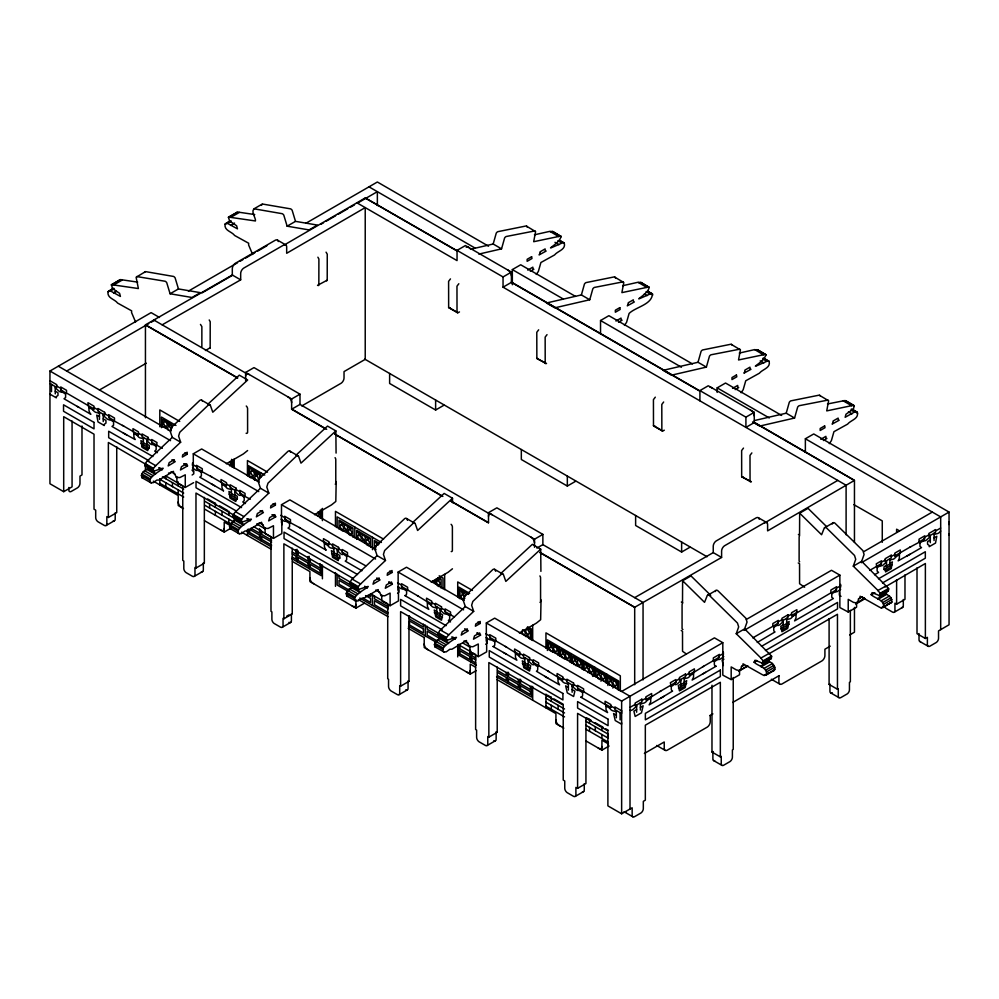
<?xml version="1.0" encoding="UTF-8"?>
<svg xmlns="http://www.w3.org/2000/svg" width="999" height="999" viewBox="0 0 999 999"><rect width="100%" height="100%" fill="white"/><g stroke="black" fill="none" stroke-linecap="round" stroke-linejoin="round"><path stroke-width="1.5" d="M295.991 455.182L327.51 426.086L335.864 430.919L336.076 453.096M452.51 502.722L452.51 498.251L444.143 493.431L412.637 522.527M500.824 573.451L532.342 544.343L540.709 549.175L540.909 571.366M209.465 348.351L209.915 348.151A3.534 2.035 60 0 0 210.165 347.852L210.215 321.765L209.216 319.955M326.511 280.781L326.96 280.582A3.534 2.035 60 0 0 327.21 280.269L327.26 254.196L326.061 252.173M710.726 595.342L690.983 575.911L682.617 580.744L682.504 602.709L681.355 602.047M826.673 526.685L808.029 508.341L799.662 513.161L799.55 535.139L798.401 534.465M137.687 282.13L120.504 279.595L111.501 284.653L112.437 288.461L119.593 293.344L120.417 296.416L110.489 290.959L108.042 291.658C106.893 298.289 114.585 298.963 117.632 303.084L131.618 310.826L131.581 312.575L135.577 322.015M254.733 214.548L237.55 212.025L228.546 217.07L229.483 220.891L236.638 225.774L237.45 228.846L227.535 223.389L225.087 224.076C223.938 230.719 231.631 231.393 234.665 235.502L248.664 243.244L248.626 245.005L252.622 254.445M236.701 213.237L236.913 212.238M207.792 404.27L239.31 375.162L247.677 379.995L212.787 412.212L210.339 405.244L201.336 400A3.122 1.798 -60 0 0 199.8 400.387L171.428 427.422L170.23 431.281L172.278 437.362L147.402 460.876A3.559 2.06 -60 0 1 146.753 461.401L144.718 464.71L145.617 466.333L146.641 465.971M210.052 404.995L209.703 404.832A3.122 1.798 -60 0 0 208.167 405.219L179.795 432.255L178.596 436.113L180.644 442.195L155.807 465.596A3.559 2.06 -60 0 1 155.12 466.233L153.109 469.018L153.971 471.166C178.634 462.312 145.355 475.711 150.262 482.48L153.134 482.729L156.818 480.094L158.953 480.019L173.426 471.328C172.964 473.938 176.011 474.413 175.974 477.322L179.87 477.559L185.265 474.812L185.265 487.45L193.631 482.654M335.864 430.919L300.986 463.136L298.526 456.156L289.535 450.924A3.122 1.798 -60 0 0 287.999 451.311L259.628 478.346L258.429 482.205L260.464 488.286L235.602 511.788A3.559 2.06 -60 0 1 234.952 512.325L232.917 515.634L233.803 517.257L234.827 516.883M298.251 455.919L297.902 455.756A3.122 1.798 -60 0 0 296.366 456.131L267.994 483.166L266.795 487.037L268.831 493.119L243.968 516.62A3.559 2.06 -60 0 1 243.319 517.157L241.296 519.942L242.17 522.09C266.833 513.224 233.554 526.635 238.449 533.404L241.333 533.653L245.005 531.006L247.153 530.931L261.613 522.252C261.164 524.862 264.211 525.324 264.161 528.234L268.057 528.471L273.464 525.736L273.464 538.374L281.83 533.578L281.83 519.38M452.51 498.251L417.619 530.481L415.172 523.501L406.181 518.269A3.122 1.798 -60 0 0 404.645 518.656L376.273 545.679L375.075 549.55L377.11 555.631L352.272 579.033A3.559 2.06 -60 0 1 351.598 579.67L349.563 582.966L350.449 584.602L351.473 584.228M414.897 523.264L414.535 523.101A3.122 1.798 -60 0 0 412.999 523.476L384.64 550.511L383.429 554.383L385.477 560.464L360.602 583.965A3.559 2.06 -60 0 1 359.952 584.502L357.942 587.287L358.816 589.435C384.178 580.519 349.937 593.993 355.095 600.749L357.967 600.998L361.65 598.351L363.798 598.276L378.259 589.597C377.809 592.207 380.856 592.669 380.806 595.579L384.702 595.816L390.097 593.081L390.097 605.719L398.464 600.923L398.464 586.713M540.709 549.175L505.819 581.393L503.371 574.425L494.368 569.18A3.122 1.798 -60 0 0 492.832 569.567L464.46 596.603L463.261 600.461L465.309 606.543L440.472 629.957A3.559 2.06 -60 0 1 439.785 630.581L437.762 633.89L438.648 635.514L439.672 635.152M503.084 574.175L502.734 574.013A3.122 1.798 -60 0 0 501.198 574.4L472.827 601.435L471.628 605.294L473.676 611.376L448.838 634.777A3.559 2.06 -60 0 1 448.151 635.414L446.141 638.199L447.015 640.347C472.365 631.43 438.136 644.917 443.294 651.66L446.166 651.91L449.85 649.275L451.985 649.2L466.458 640.509C465.996 643.119 469.043 643.593 469.006 646.503L472.902 646.74L478.296 643.993L478.296 656.63L486.663 651.835L486.663 637.637M647.664 291.171L652.447 293.931C651.972 304.707 635.651 306.993 629.108 313.436L626.56 322.352L624.45 325.399M852.509 409.44L857.292 412.2C859.14 418.943 850.786 420.055 847.577 424.15L833.94 431.693L831.393 440.621L829.295 443.656M162.2 469.88L158.616 467.807M250.399 520.791L246.815 518.731M743.893 665.059L741.508 666.445L740.858 669.105L739.06 670.429L736.4 669.942L731.181 666.92L731.181 679.595L722.814 675.137L722.814 642.694L714.447 637.861L621.64 691.445M845.828 402.197L845.654 400.649L843.88 400.636A3.559 2.06 -60 0 1 843.231 400.849L827.472 403.983M862.499 596.665L858.553 598.863L857.904 601.535L856.106 602.859L853.446 602.372L848.226 599.35L848.226 612.025L839.859 607.554L839.859 575.112L831.493 570.292L746.403 619.405M741.508 666.445L743.056 665.609L743.019 663.811L762.324 674.675L764.173 675.486L766.508 674.437C767.469 667.357 758.066 666.096 754.233 662.349L755.044 660.214L762.961 663.373L771.328 658.541L771.503 656.031L744.617 628.883L747.04 622.065L745.841 618.206L717.806 590.659A3.122 1.798 60 0 0 716.271 590.272L707.267 595.504L704.545 602.335L682.617 580.744M765.734 675.299L774.1 670.466L775.087 668.381L772.514 663.523L766.757 659.877M858.553 598.863L860.102 598.039L860.064 596.241L879.37 607.105L881.218 607.916L883.553 606.868C884.515 599.787 875.112 598.526 871.278 594.78L872.09 592.644L880.007 595.791L888.373 590.971L888.548 588.461L861.662 561.313L864.085 554.495L862.886 550.624L834.852 523.076A3.122 1.798 60 0 0 833.316 522.702L824.312 527.934L821.59 534.752L799.662 513.161M882.779 607.729L891.92 602.035L891.096 597.714L885.876 593.493M470.429 249.275L493.181 244.018L496.266 233.079A3.122 1.798 -60 0 1 497.802 231.681L526.173 225.961L535.589 231.593L533.691 241.708L558.566 236.501A3.559 2.06 -60 0 0 559.215 236.276L560.976 236.301C560.227 244.355 536.575 254.258 563.111 242.57L564.26 243.019C566.108 249.762 557.754 250.874 554.545 254.97L540.909 262.512L538.361 271.441L536.263 274.475M478.796 254.108L501.548 248.851L504.632 237.899A3.122 1.798 -60 0 1 506.168 236.513L535.014 230.894M623.214 281.818L594.355 287.437A3.122 1.798 -60 0 0 592.819 288.823L589.747 299.762L554.857 307.829L546.49 302.997L581.381 294.942L584.465 283.991A3.122 1.798 -60 0 1 586.001 282.605L614.36 276.885L623.788 282.517L621.89 292.62L646.753 287.412A3.559 2.06 -60 0 0 647.402 287.2L649.175 287.225C648.426 295.279 624.775 305.182 651.311 293.481L652.447 293.931M739.847 349.163L711.001 354.782A3.122 1.798 -60 0 0 709.465 356.168L706.38 367.108L671.49 375.174L663.136 370.342L698.014 362.275L701.098 351.336A3.122 1.798 -60 0 1 702.634 349.95L731.006 344.218L740.421 349.862L738.536 359.965L763.398 354.757A3.559 2.06 -60 0 0 764.048 354.545L765.821 354.558C765.059 362.625 741.42 372.515 767.956 360.826L769.093 361.276C770.941 368.032 762.599 369.143 759.377 373.226L745.741 380.781L743.194 389.697L741.096 392.744M754.357 420.567L786.213 413.199L789.297 402.26A3.122 1.798 -60 0 1 790.833 400.861L819.205 395.142L828.621 400.774L826.722 410.889L851.598 405.681A3.559 2.06 -60 0 0 852.247 405.457L854.257 405.919L853.383 409.066L845.966 414.235L845.154 417.282L854.57 412L857.292 412.2M752.522 421.953L759.69 426.086L794.58 418.032L797.664 407.08A3.122 1.798 -60 0 1 799.2 405.694L828.046 400.075M151.386 483.029L141.895 477.659C139.648 472.19 146.453 470.029 149.688 467.407M239.585 533.953L230.082 528.571C227.772 524.013 233.354 521.778 235.839 519.48M356.218 601.298L346.728 595.916C344.48 590.446 351.286 588.286 354.52 585.664M444.418 652.21L434.927 646.84C432.679 641.37 439.485 639.21 442.719 636.588M261.388 205.357L262.575 204.046L290.609 208.866A3.122 1.798 60 0 1 292.145 210.252L295.504 221.353L317.432 225.087L309.066 229.92L287.138 226.186L283.778 215.085A3.122 1.798 60 0 0 282.242 213.699L254.845 208.953C249.875 209.852 256.194 218.531 255.432 220.966L228.546 217.07M650.711 698.276L646.94 700.474A6.668 3.846 -60 0 1 646.728 700.936L645.629 702.135A57.418 33.154 -60 0 1 644.318 702.959L640.396 704.008M155.769 465.709L147.402 460.876M352.247 579.133L360.602 583.965M440.434 630.057L448.838 634.777M762.961 663.373L763.136 660.863L760.314 657.417L736.251 633.716L738.673 626.897L737.474 623.039L709.44 595.491A3.122 1.798 60 0 0 707.904 595.104L707.554 595.267M880.007 595.791L880.181 593.294L877.359 589.847L853.296 566.146L855.718 559.328L854.52 555.456L826.485 527.909A3.122 1.798 60 0 0 824.949 527.522L824.587 527.697M715.184 591.558L715.908 590.434M832.229 523.988L832.954 522.864M119.868 279.82L111.301 285.115M940.596 530.956L940.608 530.906A6.668 3.846 -60 0 1 940.371 531.431L939.235 532.617A57.13 32.979 -60 0 1 937.924 533.454L934.053 534.465M671.278 686.4A106.718 61.613 -60 0 0 673.051 685.401L675.848 682.317L675.848 679.557L670.366 682.717L670.928 685.601A4.608 2.66 -60 0 1 671.253 685.913L671.303 689.285A5.095 2.935 -60 0 0 671.528 690.147L672.152 690.908A5.682 3.284 -60 0 0 672.552 691.096L660.639 698.251M772.826 626.323L772.826 623.563L778.308 620.391L777.309 625.187A6.706 3.871 -60 0 0 777.509 625.424L778.508 625.411A47.19 27.248 -60 0 0 779.695 624.8L783.253 621.54M874.55 574.737L878.571 572.415L877.184 571.166A4.808 2.772 -60 0 1 877.134 570.267L877.122 567.057A8.516 4.92 -60 0 0 876.685 566.783L876.285 563.823L881.555 560.789L880.556 565.571A6.706 3.871 -60 0 0 880.756 565.821L881.767 565.796A47.19 27.248 -60 0 0 882.941 565.197L886.5 561.925M684.19 682.117L686.675 680.681L685.177 687.587L679.457 690.896L678.309 685.514L680.781 684.078M786.663 622.951L789.135 621.528L787.637 628.433L781.917 631.743L780.768 626.361L783.253 624.924M111.501 284.653L138.386 288.549L136.114 277.247L145.529 271.616L173.564 276.448A3.122 1.798 60 0 1 175.1 277.834L178.459 288.936L200.387 292.67L192.02 297.49L170.092 293.768L166.733 282.667A3.122 1.798 60 0 0 165.197 281.268L136.688 276.548M713.336 660.676L713.336 657.904L719.38 654.42L718.281 659.265A6.668 3.846 -60 0 0 718.493 659.502L719.605 659.427A57.418 33.154 -60 0 0 720.903 658.741L723.776 656.58M818.98 606.83L794.592 620.903L795.978 618.056A4.808 2.772 -60 0 0 796.016 617.095L796.003 613.935A8.516 4.92 -60 0 1 796.465 613.099L830.918 592.869L830.843 590.072L836.65 586.713L835.551 591.558A6.668 3.846 -60 0 0 835.776 591.795L836.875 591.72A57.418 33.154 -60 0 0 838.186 591.033L840.659 589.273M919.03 541.87L919.03 539.148L924.849 535.789L923.75 540.646A6.668 3.846 -60 0 0 923.963 540.871L925.074 540.796A57.418 33.154 -60 0 0 926.373 540.122L930.294 536.638M144.48 272.427L145.055 271.728M464.985 595.804L465.909 594.28M525.561 636.538L526.485 635.014L528.384 636.076L529.345 638.661M552.322 652.072L553.246 650.549L552.285 647.964L550.399 646.902L549.475 648.426L550.437 651.011M564.21 658.94L565.134 657.404L564.173 654.82L562.275 653.758L561.351 655.282L562.325 657.879M576.098 665.796L577.022 664.273L576.048 661.688L574.163 660.626L573.239 662.15L574.2 664.735M585.127 669.005L586.051 667.482L587.936 668.543L588.898 671.128L587.974 672.652M600.936 681.168L601.86 679.645L603.746 680.706M611.738 686.375L612.662 684.852L611.7 682.267L609.815 681.206L608.891 682.729L609.852 685.314M612.812 688.036L613.736 686.5L615.621 687.562M680.781 680.694L677.235 683.965A47.19 27.248 -60 0 1 676.048 684.565L675.149 684.677A6.706 3.871 -60 0 1 674.862 684.352M229.695 465.834L230.657 464.36L229.733 461.763M250.786 477.847L251.748 476.373L253.634 477.485L254.558 480.082M703.633 666.271L694.005 672.252A8.516 4.92 -60 0 0 693.581 673.026L693.556 676.248A4.808 2.772 -60 0 1 693.518 677.21L692.132 680.057L705.506 672.352M636.638 706.181L632.767 709.64A57.13 32.979 -60 0 1 631.455 710.314L630.332 710.439A6.668 3.846 -60 0 1 630.107 710.214L630.107 710.214M900.211 552.784L899.762 553.483A4.608 2.66 -60 0 0 899.437 554.17L899.387 557.592A5.095 2.935 -60 0 1 899.162 558.728L898.538 560.202A5.682 3.284 -60 0 1 898.138 560.851L910.052 554.245M660.938 690.921L651.223 696.952A8.891 5.132 -60 0 0 650.749 697.752L650.724 700.973A4.358 2.522 -60 0 1 650.674 701.935L649.15 704.869L663.91 696.365M344.018 531.131L344.98 529.882L346.94 530.981L347.939 533.341M361.688 541.321L362.637 540.072L364.598 541.183L365.597 543.531M375.387 546.578L376.348 545.329M432.192 581.98L433.191 580.781L435.152 581.942L436.101 584.29M435.102 580.456L436.101 579.258M397.59 593.406L398.851 592.207L398.851 589.56M485.776 644.318L487.037 643.131L487.037 640.471M132.967 431.431L132.967 428.671L138.436 431.83L138.436 434.59L137.45 435.489A6.706 3.871 60 0 0 137.65 435.939L138.649 437.075A47.19 27.248 60 0 0 139.823 437.837L143.381 438.673M221.016 482.267L221.016 479.508L226.498 482.667L226.498 485.427L225.512 486.338A6.706 3.871 60 0 0 225.699 486.775L226.698 487.912A47.19 27.248 60 0 0 227.884 488.673L231.431 489.51M333.903 548.676L330.344 547.827A47.19 27.248 60 0 1 329.158 547.077L328.159 545.941A6.706 3.871 60 0 1 327.972 545.491L328.958 544.592L328.958 541.82L323.476 538.661L323.476 541.421L328.958 544.592M436.75 608.054L433.191 607.217A47.19 27.248 60 0 1 432.018 606.455L431.006 605.319A6.706 3.871 60 0 1 430.819 604.87L431.805 603.97L431.805 601.198L426.536 598.164L426.536 600.874M514.597 651.723L514.597 649L519.867 652.047L519.867 654.807L518.881 655.706A6.706 3.871 60 0 0 519.068 656.156L520.067 657.292A47.19 27.248 60 0 0 521.253 658.054L524.8 658.89M146.791 444.031L149.263 445.467L149.263 448.114L147.777 449.388L147.777 450.636L142.045 447.34L140.909 440.634L143.381 442.058M234.84 494.867L237.325 496.303L237.325 498.951L235.826 500.224L235.826 501.473L230.107 498.176L228.958 491.471L231.431 492.907M337.312 554.02L339.785 555.456L339.785 558.116L338.286 559.378L338.286 560.639L332.567 557.33L331.418 550.624L333.903 552.06M247.615 450.537L243.331 453.958L226.336 463.773M452.447 568.793L448.176 572.227L431.168 582.042M88.973 407.492L92.845 409.715L94.018 408.941L94.018 406.181L87.974 402.684L87.974 405.457M558.054 678.309L561.738 680.431L562.912 679.657L562.912 676.897L557.105 673.538L557.105 676.261M605.069 703.945L605.069 701.236L610.876 704.595L610.876 707.354L609.79 708.191A6.668 3.846 60 0 0 610.002 708.653L611.101 709.852A57.418 33.154 60 0 0 612.412 710.676L616.333 711.738M192.133 475L193.781 473.813L193.781 471.166L191.958 470.104M880.494 565.621L878.883 566.57A103.884 59.977 -60 0 1 877.147 567.544M777.247 625.224L775.511 626.248A106.718 61.613 -60 0 1 773.738 627.247M835.414 591.645L831.78 593.743M923.613 540.721L919.979 542.819M718.144 659.352L714.335 661.55M283.629 245.354L365.222 197.952L457.392 250.924M764.56 522.964L837.736 480.407M869.679 570.392L881.555 563.548M909.764 547.265L919.48 542.07A8.891 5.132 -60 0 1 919.942 542.332L919.967 545.541A4.358 2.522 -60 0 0 920.017 546.441L921.54 547.602L906.78 556.143M855.718 604.108L865.097 598.638M885.189 586.925L925.374 563.511L925.374 638.486L927.384 637.325L927.384 644.555A3.746 2.16 -60 0 0 929.819 646.216L936.263 642.494A3.484 2.01 -60 0 0 938.536 638.336L938.536 630.893L949.05 624.775L949.05 512.075L813.735 433.953L805.369 438.773L805.369 452.435M228.346 217.545L236.713 212.712M113.973 284.815L122.328 279.982M231.006 217.233L239.373 212.4M108.953 290.959L113.736 288.199M225.999 223.389L230.781 220.629M108.042 291.658L112.825 288.898M225.087 224.076L229.857 221.316M110.489 290.959L114.073 288.898M227.535 223.389L231.119 221.316M253.734 208.978L262.1 204.146M113.948 292.707L116.334 291.321M230.994 225.125L234.578 223.064M113.549 293.007L115.946 291.633M230.594 225.437L232.992 224.063M170.092 293.768L178.459 288.936M287.138 226.186L295.504 221.353M72.065 421.041L72.065 486.85L63.699 491.683L49.95 483.741L49.95 371.029L151.111 312.625L159.478 317.457M188.399 291.109L237.587 262.712M240.247 261.176L242.894 259.64M245.554 258.104L254.87 252.722M257.53 251.199L266.833 245.816M305.781 223.339L377.36 182.005L488.561 246.204M301.823 405.931L341.146 383.229A4.433 2.56 -60 0 0 344.031 377.947L344.031 371.591L365.222 359.353L365.222 207.605L286.676 253.284L286.676 246.928A4.433 2.56 -60 0 0 283.791 244.98L243.606 268.182A4.508 2.61 -60 0 0 240.672 273.564L240.672 279.845L232.305 275.012L145.442 324.837L145.442 417.769M66.683 371.029L148.726 323.664M151.411 322.115L155.444 319.792M202.073 292.869L232.655 275.212M320.866 224.275L323.564 222.727M326.248 221.179L335.664 215.734M338.349 214.186L347.764 208.754M350.462 207.193L354.495 204.87M357.18 203.321L377.36 191.671L377.36 205.569M205.444 350.499L210.227 347.739M317.52 285.352L327.272 280.157M245.629 380.494L245.629 372.44L253.996 367.607L300 394.168L300 404.408L488.773 513.399M356.855 202.772L457.043 260.614L457.043 250.387L465.409 245.554L511.413 272.115L511.413 282.355L700.187 391.333M450.462 278.908L448.601 281.368L448.651 307.455A3.534 2.035 -60 0 0 448.901 307.754L457.717 312.787L459.478 311.938M458.828 283.741L456.968 286.201L457.018 312.287A3.534 2.035 -60 0 0 457.267 312.587L457.717 312.787M187.2 454.233L182.367 457.03L182.73 454.807L187.2 452.222L187.2 454.233L184.803 452.859M193.294 471.99L193.294 453.796L201.661 448.963L259.116 482.13M512.337 284.765L512.337 269.593L520.704 264.772L575.486 296.391M245.629 372.44L291.633 399.001L300 394.168M457.043 250.387L503.046 276.948L511.413 272.115M187.525 465.921L180.469 469.992L181.468 466.683L186.588 463.736L187.525 465.921L183.941 463.848M527.747 270.117L532.854 267.158L532.854 268.719L533.866 269.305L530.344 271.341M291.633 399.001L291.633 409.24L300 404.408M503.046 276.948L503.046 287.175L511.413 282.355M106.843 523.813L106.843 516.583L108.367 517.47L116.733 512.637L116.733 446.84M106.169 525.474L114.535 520.654M538.661 329.82L536.788 332.292L536.85 358.366A3.534 2.035 -60 0 0 537.087 358.678L546.54 363.449M547.027 334.653L545.154 337.125L545.204 363.199A3.534 2.035 -60 0 0 545.454 363.511L545.916 363.711M204.495 520.691L224.213 532.08L231.381 527.934M389.622 373.476L389.622 383.466L435.626 410.027L443.993 405.194M275.387 505.157L270.567 507.942L270.929 505.719L275.387 503.146L275.387 505.157L273.002 503.771M281.493 522.914L281.493 504.707L289.86 499.887L376.036 549.637M600.536 334.166L600.536 320.517L608.891 315.684L692.432 363.923M275.712 516.833L268.656 520.904L269.668 517.607L274.787 514.647L275.712 516.833L272.128 514.76M615.933 321.029L621.053 318.082L621.053 319.63L622.065 320.217L618.531 322.252M165.484 475.774L182.742 485.839L182.742 560.414L183.816 561.026L183.816 568.468A3.484 2.01 60 0 0 186.089 572.627L192.532 576.348A3.746 2.16 60 0 0 194.967 574.687L194.967 567.469L195.979 568.044L204.345 563.211L204.345 497.415M194.293 576.361L202.66 571.528M314.523 514.697L331.531 504.882L335.814 501.448L336.188 481.58M655.307 397.165L653.433 399.637L653.483 425.711A3.534 2.035 -60 0 0 653.733 426.024L662.562 431.056L664.31 430.194M286.626 616.246L289.011 614.86M253.571 526.635L270.991 536.775L270.991 611.351L271.89 611.875L271.89 619.318A3.484 2.01 60 0 0 274.151 623.476L280.607 627.197A3.746 2.16 60 0 0 283.042 625.536L283.042 618.319L283.878 618.793L292.245 613.973L292.245 548.164M663.661 401.998L661.8 404.47L661.85 430.544A3.534 2.035 -60 0 0 662.1 430.844L662.562 431.056M282.367 627.21L290.734 622.377M450.736 501.098L488.499 522.889L488.499 512.662L496.865 507.829L542.869 534.39L542.869 544.63L643.056 602.472L721.603 557.442L721.603 551.086A4.433 2.56 -60 0 1 724.487 545.804L764.66 522.614A4.508 2.61 -60 0 1 767.607 524.6L767.607 530.881L854.457 480.407L754.27 422.315M699.912 400.836L699.912 390.597L708.279 385.764L754.27 412.325L754.27 422.565L854.457 480.407L854.457 542.382M392.033 572.502L387.2 575.287L387.562 573.064L392.033 570.491L392.033 572.502L389.647 571.116M398.139 590.259L398.139 572.052L406.506 567.232L463.948 600.399M717.17 392.407L717.17 387.862L725.536 383.029L781.655 415.434M392.357 584.178L385.302 588.249L386.313 584.952L391.433 581.992L392.357 584.178L388.773 582.105M732.579 388.374L737.699 385.427L737.699 386.975L738.711 387.562L735.177 389.598M292.507 561.525L309.915 571.578L309.915 581.555L355.919 608.116L364.285 603.296M521.328 449.525L521.328 459.503L567.332 486.063L575.699 481.231M488.499 512.662L534.502 539.223L542.869 534.39M699.912 390.597L745.916 417.157L754.27 412.325M536.888 548.076L542.869 544.63M754.27 422.565L745.916 427.397L745.916 417.157M743.493 448.089L741.633 450.549L741.683 476.635A3.534 2.035 -60 0 0 741.932 476.935L751.373 481.705M751.86 452.922L749.999 455.382L750.049 481.468A3.534 2.035 -60 0 0 750.299 481.768L750.749 481.968M480.232 623.413L475.399 626.211L475.761 623.988L480.232 621.403L480.232 623.413L477.834 622.04M486.326 641.171L486.326 622.976L494.692 618.144L630.007 696.266L630.007 809.015L621.64 813.798L607.892 805.868L607.892 730.881L577.584 713.386L577.584 788.361L575.899 787.399L575.899 794.842A3.484 2.01 60 0 1 573.638 796.378L567.182 792.657A3.746 2.16 60 0 1 564.747 788.186L564.747 780.956L563.224 780.069L563.224 705.094L488.848 662.562L488.848 737.137L487.774 736.513L487.774 743.968A3.484 2.01 60 0 1 485.514 745.504L479.058 741.782A3.746 2.16 60 0 1 476.623 737.312L476.623 730.082L475.624 729.495L475.624 654.507L472.939 652.984M480.556 635.102L473.501 639.173L474.5 635.864L479.62 632.916L480.556 635.102L476.973 633.029M820.778 439.298L825.898 436.338L825.898 437.899L826.897 438.486L823.376 440.522M370.479 593.806L387.712 603.758L387.712 678.746L388.549 679.233L388.549 686.463A3.746 2.16 60 0 0 390.996 690.933L397.44 694.655A3.484 2.01 60 0 0 399.7 693.119L399.712 685.664L400.611 686.188L408.978 681.355L408.978 616.108M399.076 694.667L407.442 689.834M519.368 632.954L536.363 623.139L540.646 619.717L541.033 599.837M424.213 637.562L424.213 647.552L470.217 674.113L476.186 670.654M635.626 515.509L635.626 525.486L681.63 552.047L689.984 547.215M488.848 737.137L497.215 732.304L497.215 667.057M487.15 745.504L495.516 740.684M863.723 551.673L932.317 512.075M736.251 633.716L744.617 628.883M853.296 566.146L861.662 561.313M486.326 622.976L621.64 701.098L722.814 642.694M744.13 630.381L839.859 575.112M861.338 562.712L949.05 512.075M630.082 707.354L635.164 704.42M641.87 700.549L645.854 698.251M675.848 680.931L679.457 678.845M685.526 675.349L689.135 673.264M719.38 655.806L723.363 653.496M778.308 621.778L781.917 619.692M787.986 616.183L791.595 614.11M836.65 588.099L840.634 585.789M881.555 562.162L885.164 560.089M891.233 556.58L894.842 554.495M924.849 537.175L928.833 534.877M935.526 531.006L940.608 528.071M647.077 700.374L645.854 699.637L651.623 696.303M659.902 691.52L675.848 682.317M684.19 678.721L687.749 677.884A47.19 27.248 -60 0 0 688.935 677.122L689.934 675.986A6.706 3.871 -60 0 0 690.122 675.549L689.135 674.637L694.367 671.628M702.597 666.87L719.38 657.18M752.784 637.886L778.308 623.164M786.663 619.567L790.209 618.731A47.19 27.248 -60 0 0 791.395 617.969L792.394 616.833A6.706 3.871 -60 0 0 792.582 616.383L791.595 615.484L796.827 612.462M836.65 589.472L831.28 592.994A8.891 5.132 -60 0 1 831.755 593.256L831.767 596.453A4.358 2.522 -60 0 0 831.817 597.352L833.353 598.526L818.593 607.055M889.909 559.964L893.456 559.128A47.19 27.248 -60 0 0 894.642 558.366L895.641 557.23A6.706 3.871 -60 0 0 895.841 556.78L894.842 555.881L910.801 546.665M919.08 541.883L924.849 538.561M636.638 709.577L633.903 711.151L635.164 716.458L641.483 712.811L643.131 705.818L640.396 707.404M723.913 659.178L722.102 660.227L723.363 665.546M886.5 565.309L884.015 566.745L884.015 569.405L885.514 570.666L885.514 571.928L891.233 568.618L892.382 561.913L889.909 563.349M930.294 540.034L927.559 541.608L927.559 544.268L929.207 545.442L929.207 546.69L935.526 543.056L936.787 536.276L934.053 537.862M681.031 684.59L684.19 682.754M783.491 625.436L786.663 623.601M886.5 565.958L889.672 564.123M678.446 688.086L686.675 683.341M780.918 628.933L789.135 624.188M884.015 569.405L892.244 564.66M679.695 689.285L685.077 686.176M782.155 630.132L787.537 627.022M885.614 570.404L890.996 567.295M761.438 646.365L837.537 602.422L837.537 608.891L765.446 650.524M878.471 578.796L925.324 551.735L925.324 558.204L882.492 582.941M754.233 661.8L756.618 660.426M871.278 594.23L873.663 592.844M740.147 670.129L747.314 665.996M760.676 658.179L769.13 653.433M857.192 602.559L864.36 598.413M877.709 590.609L886.175 585.864M585.951 740.933L601.922 750.149L609.09 746.003M738.573 671.353L747.926 665.946M754.233 662.349L756.618 660.976M769.305 653.608L837.462 614.26L837.462 689.248L838.286 688.761L838.286 695.991A3.746 2.16 -60 0 0 840.733 697.652L847.177 693.93A3.484 2.01 -60 0 0 849.45 689.772L849.45 682.329L850.361 681.793L850.361 610.327M871.278 594.78L874.862 592.707M763.136 660.863L771.503 656.031M880.181 593.294L888.548 588.461M731.181 679.595L739.547 674.762L739.547 670.541M848.226 612.025L856.58 607.192L856.58 602.971M763.336 661.575L771.703 656.743M880.381 593.993L888.748 589.173M762.2 663.598L771.328 658.541M879.245 596.028L888.373 590.971M760.689 666.096L769.055 661.263M877.734 598.526L886.101 593.693M761.088 666.857L769.455 662.037M878.133 599.288L886.5 594.455M764.16 668.356L772.514 663.523M881.193 600.786L889.56 595.953M765.684 670.117L774.05 665.284M882.729 602.547L891.096 597.714M766.595 671.877L774.962 667.045M883.64 604.295L892.007 599.462M764.173 675.486L768.955 672.727M881.218 607.916L884.802 605.844M887.199 604.47L891.145 602.897M766.508 674.437L774.874 669.605M883.553 606.868L891.92 602.035M577.584 788.361L585.938 783.528L585.938 717.732M884.165 605.794A3.746 2.16 60 0 0 886.225 608.466L892.681 612.187A3.484 2.01 60 0 0 894.942 610.639L894.942 603.196L896.615 604.17L904.982 599.338L904.982 574.85M644.38 753.458L664.235 741.982L664.235 748.338A4.433 2.56 -60 0 0 667.12 750.286L707.304 727.085A4.508 2.61 -60 0 0 710.239 721.703L710.239 715.421M709.952 715.584L712.886 713.898M732.717 702.447L779.195 675.611M830.206 646.166L824.912 649.225L824.912 655.569A4.433 2.56 -60 0 1 822.027 660.851L781.842 684.053A4.508 2.61 -60 0 1 778.908 682.067L778.908 675.786M849.687 634.952L854.457 632.192L854.457 607.417M575.274 796.39L583.641 791.558M894.317 612.187L902.684 607.367M711.975 685.227L711.975 752.035L712.886 751.51M829.095 618.606L829.095 684.415L829.932 683.94L829.932 691.158A3.746 2.16 -60 0 0 832.367 692.819M630.007 809.015L632.155 807.779L632.155 815.221A3.484 2.01 -60 0 0 634.427 816.757L640.871 813.036A3.746 2.16 -60 0 0 643.319 808.566L643.319 801.335L645.329 800.174L645.329 725.187L720.341 682.292L720.341 756.867L721.253 756.343L721.253 763.785A3.484 2.01 -60 0 0 723.513 765.321L729.957 761.6A3.746 2.16 -60 0 0 732.404 757.13L732.404 749.899L733.229 749.425L733.229 677.497M702.597 674.025L716.096 666.258M757.254 642.469L775.012 631.942A5.682 3.284 -60 0 1 774.612 631.755L773.988 630.993A5.095 2.935 -60 0 1 773.763 630.132L773.738 626.785A4.608 2.66 -60 0 0 773.388 626.448L772.951 626.261M162.175 324.837L240.672 279.845M99.413 389.997L146.291 363.186M634.69 597.639L713.236 552.609L721.603 557.442M792.719 616.296L794.28 615.421A103.884 59.977 -60 0 0 796.003 614.397M690.247 675.449L691.82 674.575A103.884 59.977 -60 0 0 693.543 673.551M895.916 556.718L897.639 555.744A106.718 61.613 -60 0 0 899.412 554.695M449.35 307.967L449.975 307.704M537.549 358.878L538.174 358.616M654.195 426.223L654.82 425.961M742.382 477.147L743.006 476.885M99.463 413.324L95.542 412.275A57.418 33.154 60 0 1 94.243 411.438L93.132 410.239A6.668 3.846 60 0 1 92.919 409.79L92.919 409.79M568.369 684.04L564.447 682.991A57.418 33.154 60 0 1 563.136 682.155L562.037 680.956A6.668 3.846 60 0 1 561.825 680.506L561.813 680.481M450.462 614.735L450.012 614.922A4.608 2.66 60 0 0 449.687 615.234L449.637 618.606A5.095 2.935 60 0 1 449.413 619.48L448.788 620.229A5.682 3.284 60 0 1 448.389 620.416L450.524 621.94M538.511 665.571L538.074 665.771A4.608 2.66 60 0 0 537.737 666.083L537.699 669.442A5.095 2.935 60 0 1 537.474 670.317L536.85 671.078A5.682 3.284 60 0 1 536.451 671.266L548.364 678.408M534.44 234.802L549.887 231.343L558.566 236.501M622.639 285.726L638.074 282.255L646.753 287.412M739.285 353.072L754.72 349.6L763.398 354.757M318.144 285.614L318.594 285.402A3.534 2.035 60 0 0 318.843 285.102L318.893 259.016L317.894 257.205M407.48 589.922L406.993 590.084A4.658 2.685 60 0 0 406.63 590.384L406.581 593.743A4.708 2.722 60 0 1 406.331 594.605L405.644 595.317A5.894 3.409 60 0 1 405.082 595.516L404.982 595.529M495.679 640.846L495.192 641.008A4.658 2.685 60 0 0 494.83 641.296L494.78 644.667A4.708 2.722 60 0 1 494.53 645.516L493.843 646.241A5.894 3.409 60 0 1 493.281 646.428L493.106 646.453M583.503 691.545L583.004 691.708A4.658 2.685 60 0 0 582.642 691.995L582.592 695.366A4.708 2.722 60 0 1 582.342 696.216L581.655 696.94A5.894 3.409 60 0 1 581.093 697.127L580.881 697.152M772.539 670.666L774.1 670.466M168.494 473.076L169.705 473.101M257.904 524.013L256.693 523.988L265.06 528.821M716.033 666.208L715.858 666.183A5.894 3.409 -60 0 1 715.296 665.996L714.61 665.272A4.708 2.722 -60 0 1 714.36 664.422L714.335 661.088A4.658 2.685 -60 0 0 713.948 660.764L713.461 660.601M863.186 597.914L864.472 598.026M560.976 236.301L552.622 231.468L550.849 231.456A3.559 2.06 -60 0 1 550.199 231.668M649.175 287.225L640.809 282.392L639.048 282.367A3.559 2.06 -60 0 1 638.398 282.592M765.821 354.558L757.454 349.737L755.681 349.712A3.559 2.06 -60 0 1 755.032 349.925M886.525 590.684L887.611 591.196M141.895 477.659L143.019 478.209M230.082 528.571L231.219 529.12M346.728 595.916L347.852 596.465M434.927 646.84L436.051 647.389M430.744 604.807L429.133 603.896A103.884 59.977 60 0 1 427.397 602.872M518.793 655.644L517.182 654.732A103.884 59.977 60 0 1 515.459 653.708M137.375 435.427L135.639 434.453A106.718 61.613 60 0 1 133.878 433.404M225.374 486.238L223.701 485.289A106.718 61.613 60 0 1 221.928 484.253M327.897 545.429L326.161 544.455A106.718 61.613 60 0 1 324.388 543.406M609.702 708.129L606.018 705.993M798.263 562.961L799.55 563.673L799.587 583.728L804.645 587.225M681.231 630.531L682.504 631.243L682.542 651.311L686.338 653.933M65.584 393.981L61.888 391.845L60.714 389.71L60.714 386.95L66.521 390.309L66.521 393.032L94.018 408.941M113.549 421.678L109.915 419.58M201.361 472.377L197.677 470.242M289.56 523.289L285.864 521.166A6.668 3.846 60 0 1 285.577 521.353L284.465 521.266A57.418 33.154 60 0 1 283.167 520.591L281.094 519.218M406.605 590.871L402.747 588.636L401.561 586.5L401.561 583.741L407.617 587.237L407.617 589.997M494.805 641.783L490.934 639.56L489.76 637.424L489.76 634.665L495.804 638.149L495.804 640.908M582.617 692.494L578.821 690.297M522.564 629.72L524.45 630.781L525.412 633.366L524.487 634.889L522.602 633.828L521.64 631.243M463.911 599.912L462.013 598.851L461.051 596.266L461.975 594.742L463.873 595.804L464.835 598.389M554.32 652.197L556.218 653.259M566.208 659.065L568.094 660.127M578.084 665.921L579.982 666.982M589.972 672.789L591.858 673.85L592.832 676.435M469.143 247.715L468.294 247.228A4.433 2.56 60 0 0 466.208 247.228M712.075 387.962L711.213 387.475A4.508 2.61 60 0 0 710.027 387.175M249.375 374.6L248.514 374.113A4.433 2.56 60 0 0 245.629 376.074M492.295 514.847L491.433 514.36A4.508 2.61 60 0 0 488.499 516.358M378.908 544.105L375.786 542.345L378.146 545.104M340.909 529.907L342.869 531.018M349.051 534.502L351.011 535.614M366.72 544.705L368.668 545.816M220.404 529.882L221.266 530.369A4.508 2.61 60 0 0 224.213 528.384M352.123 605.931L352.984 606.418A4.508 2.61 60 0 0 355.919 604.42M466.471 671.952L467.332 672.427A4.433 2.56 60 0 0 470.204 670.479M598.176 747.989L599.038 748.476A4.433 2.56 60 0 0 601.922 746.515M853.87 504.657L882.267 520.891L882.267 542.32M417.32 595.604L426.935 601.573A8.516 4.92 60 0 1 427.372 602.347L427.385 605.569A4.808 2.772 60 0 0 427.435 606.53L428.821 609.378L404.845 595.579M505.369 646.44L514.997 652.409A8.516 4.92 60 0 1 515.422 653.184L515.447 656.418A4.808 2.772 60 0 0 515.484 657.367L516.87 660.214L503.496 652.509M547.827 670.953L557.542 676.972A8.891 5.132 60 0 1 558.016 677.772L558.029 681.006A4.358 2.522 60 0 0 558.079 681.967L559.615 684.889L544.855 676.385M152.872 456.531L108.679 431.231L108.679 437.699L148.851 460.701M438.111 633.066L400.611 611.613L400.611 686.188M458.204 644.555L470.267 651.448M700.187 391.108L511.413 282.093M237.612 377.822L145.442 324.862L237.612 378.047M442.644 496.303L334.777 434.016M450.736 500.949L488.499 522.639M845.654 400.649L854.008 405.482M552.622 231.468L561.226 236.738M640.809 282.392L648.226 286.963M766.071 355.007L757.454 349.737M845.891 401.086L854.257 405.919M843.231 400.849L851.598 405.681M559.477 240.26L564.26 243.019M764.31 358.516L769.093 361.276M559.527 240.497L563.111 242.57M647.727 291.408L651.311 293.481M763.174 358.067L767.956 360.826M851.36 408.991L856.143 411.75M650.411 293.569L652.797 294.942M852.859 410.452L857.641 413.211M557.942 240.747L561.525 242.819M646.141 291.658L649.725 293.731M762.786 359.003L766.37 361.076M850.973 409.927L854.57 412M554.994 242.32L558.953 244.693M644.38 293.918L647.14 295.617M760.202 360.889L763.785 362.962M848.401 411.813L851.985 413.873M493.181 244.018L501.548 248.851M581.381 294.942L589.747 299.762M698.014 362.275L706.38 367.108M786.213 413.199L794.58 418.032M368.993 186.838L474.837 247.939M512.337 269.593L563.111 298.913M600.536 320.517L681.43 367.22M717.17 387.862L769.28 417.944M805.369 438.773L940.683 516.908L940.683 629.645M365.222 197.952L457.392 251.161M503.046 287.175L846.103 485.239L846.103 534.802M899.25 530.706L896.615 529.183L896.615 532.242M448.588 307.342L456.955 312.175M536.788 358.266L545.154 363.087M653.433 425.599L661.788 430.432M741.62 476.523L749.987 481.356M277.51 240.135L285.876 244.967M758.428 517.769L766.795 522.602M925.374 638.486L917.007 633.666L917.007 567.857M919.692 641.395L928.059 646.228M364.722 359.103L707.067 556.755M829.095 684.415L837.462 689.248M830.606 692.831L838.973 697.652M153.809 320.005L245.979 373.226M771.353 679.233L779.72 684.065M291.633 409.24L325.337 428.696M334.777 434.153L442.644 496.428M539.847 552.534L634.69 607.292L643.056 602.472L643.056 679.907M179.72 421.428L159.803 409.927L159.803 426.76M267.52 472.127L247.44 460.527L247.44 475.836M383.566 539.123L335.477 511.351L335.477 526.66M472.44 590.434L457.717 581.93L457.717 597.227M264.735 475.074L248.576 465.746L248.576 476.56M381.418 542.445L337.15 516.883L337.15 527.734M439.185 575.799L442.969 577.984L442.969 588.823M469.617 593.369L458.853 587.15L458.853 597.951M527.509 626.785L531.555 629.12L531.555 639.934M175.974 425.449L161.451 417.07L161.451 427.659M468.593 594.405L459.99 589.435L459.99 598.801M526.723 627.959L530.407 630.094L530.407 639.447M379.52 543.456L374.463 540.534L374.463 549.612M438.573 577.547L441.096 579.008L441.096 588.086M58.317 366.208L170.854 431.181M172.278 437.362L180.644 442.195M260.464 488.286L268.831 493.119M377.11 555.631L385.477 560.464M465.309 606.543L473.676 611.376M711.975 752.035L720.341 756.867M49.95 371.029L170.529 440.646M193.294 453.796L258.766 491.595M281.493 504.707L375.587 559.04M398.139 572.052L463.598 609.852M713.511 760.501L721.877 765.334M50.037 380.781L56.731 384.652L56.731 387.412L50.037 383.554M56.731 386.039L60.714 388.336M94.018 407.567L98.002 409.865M104.695 413.723L108.679 416.034M138.436 433.216L142.045 435.289M148.127 438.798L151.736 440.884M192.52 464.435L196.503 466.733M226.498 484.053L230.107 486.138M236.176 489.635L239.785 491.72M280.707 515.347L284.69 517.644M328.958 543.206L332.567 545.292M338.636 548.788L342.245 550.874M397.59 582.829L401.561 585.127M431.805 602.584L435.414 604.67M441.483 608.179L445.092 610.252M485.776 633.741L489.76 636.038M519.867 653.421L523.476 655.506M529.545 659.015L533.154 661.101M562.912 678.284L566.895 680.581M573.601 684.44L577.584 686.75M610.876 705.968L614.86 708.266M60.714 389.71L66.084 393.231A8.891 5.132 60 0 0 65.609 393.494L65.597 396.69A4.358 2.522 60 0 1 65.547 397.602L64.011 398.763L78.771 407.292M108.679 417.407L114.448 420.741L114.498 418.007L108.679 414.647L109.778 419.493M122.49 425.387L138.436 434.59M157.392 452.684L154.72 451.136L156.106 449.887A4.808 2.772 60 0 0 156.156 448.976L156.169 445.779A8.516 4.92 60 0 1 156.593 445.492L156.993 442.545L151.736 439.498L151.736 442.27L162.313 448.351M196.503 468.106L202.273 471.441L202.31 468.706L196.503 465.347L197.602 470.192A6.668 3.846 60 0 1 197.377 470.429L196.279 470.354A57.418 33.154 60 0 1 194.967 469.68L192.495 467.907M210.552 476.223L226.498 485.427M239.785 493.106L245.017 496.116L245.055 493.381L239.785 490.334L239.785 493.106L242.47 496.128A103.884 59.977 60 0 0 244.193 497.102M284.69 519.03L290.459 522.365L290.509 519.617L284.69 516.271L285.789 521.116M342.245 552.26L347.477 555.282L347.515 552.534L342.245 549.5L342.245 552.26L344.93 555.282A103.884 59.977 60 0 0 346.653 556.256M401.561 586.5L418.344 596.191M426.585 600.948L431.805 603.97M450.574 614.797L450.574 612.037L445.092 608.878L445.092 611.638L454.433 617.032M489.76 637.424L506.543 647.115M514.635 651.785L519.867 654.807M538.636 665.634L538.636 662.874L533.154 659.715L533.154 662.474L549.1 671.69M557.142 676.323L562.912 679.657M583.628 691.62L583.628 688.848L577.584 685.364L577.584 688.124L605.506 704.67A8.891 5.132 60 0 1 605.981 705.469L606.006 708.691A4.358 2.522 60 0 0 606.056 709.652L607.579 712.587L580.869 697.202M605.107 704.02L610.876 707.354M184.203 463.798L186.588 465.184M272.39 514.722L274.787 516.096M389.036 582.067L391.433 583.441M477.235 632.979L479.62 634.365M55.257 391.183L57.992 392.769L57.992 395.417L56.344 396.603L56.344 397.852L50.037 394.205M99.463 416.708L96.728 415.134L98.002 421.903L104.308 425.549L104.308 424.288L105.956 423.114L105.956 420.454L103.234 418.881M436.75 611.438L434.265 610.002L435.764 616.907L441.483 620.217L442.632 614.835L440.159 613.411M524.8 662.275L522.327 660.851L523.826 667.757L529.545 671.053L530.694 665.671L528.209 664.248M568.369 687.424L565.634 685.851L567.282 692.844L573.601 696.49L574.862 691.171L572.127 689.597M616.333 715.122L613.598 713.536L615.247 720.541L621.565 724.188L621.565 722.714M143.619 442.844L146.791 444.68M231.681 493.681L234.84 495.516M334.141 552.834L337.312 554.67M436.75 612.075L439.922 613.91M524.8 662.924L527.971 664.747M171.915 459.74L175.237 461.65L168.182 465.921L169.193 462.612L174.313 459.665L174.313 461.113M260.115 510.651L263.436 512.574L256.381 516.845L257.38 513.536L262.5 510.576L262.5 512.037M376.76 577.996L380.082 579.907L373.027 584.178L374.026 580.881L379.145 577.922L379.145 579.37M464.685 628.758L468.269 630.831L461.213 635.102L462.225 631.793L467.345 628.846L467.345 630.294M361.925 570.766L345.242 561.126L346.628 559.877A4.808 2.772 60 0 0 346.665 558.978L346.69 555.769A8.516 4.92 60 0 1 347.115 555.481L365.746 565.809M141.046 443.369L149.263 448.114M229.096 494.205L237.325 498.951M331.568 553.359L339.785 558.116M434.265 612.662L442.495 617.407M493.044 646.49L506.543 654.27M522.327 663.498L530.544 668.244M142.283 446.004L147.665 449.113M230.344 496.853L235.727 499.95M332.804 556.006L338.186 559.115M435.864 615.509L441.246 618.618M523.926 666.345L529.308 669.455M656.668 745.466L665.034 750.299M241.533 507.567L196.016 481.293L196.016 487.762L236.176 510.951M357.48 574.512L284.041 532.117L284.041 538.586L353.471 578.671M446.128 625.686L400.611 599.412L400.611 605.881L442.107 629.845M170.991 471.74L174.937 473.963M259.178 522.652L263.137 524.887M375.824 589.997L379.77 592.232M464.023 640.921L467.969 643.144M159.828 467.969L162.213 469.343M235.602 511.788L243.968 516.62M248.014 518.881L250.412 520.267M364.66 586.226L367.045 587.612M452.859 637.15L455.244 638.523M462.724 642.944L469.892 647.077M364.647 586.763L367.045 588.136M451.648 636.987L455.232 639.06M207.617 498.951L215.584 503.546M219.568 505.844L227.535 510.452M547.277 695.054L551.261 697.352M553.921 698.888L563.224 704.258M587.125 718.056L591.108 720.354M595.092 722.664L603.059 727.26M605.719 728.795L608.379 730.331M144.992 463.474L153.346 468.294M233.179 514.385L241.546 519.218M349.825 581.73L358.191 586.563M438.024 632.654L446.378 637.474M350.587 582.33L283.878 543.818L283.878 618.793M144.743 464.185L153.109 469.018M185.265 487.45L176.898 482.617L176.898 476.76M232.929 515.109L241.296 519.942M273.464 538.374L265.097 533.541L265.097 527.684M349.575 582.454L357.942 587.287M390.097 605.719L381.743 600.886L381.743 595.029M437.774 633.366L446.141 638.199M478.296 656.63L469.93 651.798L469.93 645.941M145.03 465.871L153.971 471.166M233.229 516.795L242.17 522.09M349.875 584.14L358.816 589.435M438.062 635.052L447.015 640.347M352.947 586.388L339.023 578.359L339.023 575.424M368.082 595.129L370.604 596.59L370.604 593.656M388.374 606.843L374.463 598.813L374.463 595.879M441.096 637.287L427.185 629.258L427.185 626.323M162.45 476.835L183.704 489.11M204.957 501.373L234.178 518.244M545.953 698.251L564.547 708.99M585.801 721.253L608.379 734.29M250.949 528.196L259.553 533.154L259.553 528.608M271.666 540.147L261.838 534.477L261.838 531.456M292.22 552.01L295.904 554.145L295.904 549.6M475.799 658.004L472.115 655.881L472.115 652.846M497.577 670.579L506.168 675.536L506.168 672.514M147.39 468.768L155.757 473.601M235.589 519.692L243.956 524.525M352.235 587.037L360.602 591.87M440.422 637.949L448.788 642.782M147.015 469.518L155.382 474.35M235.215 520.442L243.581 525.262M351.673 587.574L339.023 580.269L339.023 584.278L349.151 590.109M351.86 587.787L360.227 592.607M365.547 595.579L370.604 598.501L370.604 602.497L363.012 598.126M388.374 608.766L374.463 600.724L374.463 604.732L388.374 612.762M448.414 643.531L427.185 631.168L427.185 635.164L437.3 641.008M271.666 542.082L261.838 536.413L261.838 539.497L271.666 545.167M292.22 553.946L295.904 556.068L295.904 559.165L292.22 557.042M475.799 659.939L472.115 657.804L472.115 660.901L475.799 663.024M497.577 672.502L506.168 677.472L506.168 680.556L497.577 675.599M159.803 479.27L183.704 493.069M204.957 505.344L234.178 522.215M545.953 702.21L564.547 712.949M585.801 725.224L608.379 738.249M144.43 470.616L152.797 475.449M232.63 521.54L240.996 526.361M349.275 588.873L357.642 593.706M437.475 639.797L445.829 644.63M142.857 472.19L151.224 477.023M231.044 523.114L239.41 527.947M347.689 590.459L356.056 595.292M435.889 641.37L444.255 646.203M271.466 546.903L248.576 533.691L248.576 529.058M291.658 558.566L321.278 575.661L321.278 564.86M476.348 665.197L458.853 655.082L458.853 644.28M496.54 676.847L531.555 697.065L531.555 686.251M347.777 591.171L337.15 585.039L337.15 574.188M359.715 598.064L387.6 614.16M408.466 626.198L436.338 642.295M159.803 483.229L183.704 497.04M204.957 509.303L231.518 524.637M545.953 706.181L564.547 716.907M585.801 729.183L608.379 742.22M141.708 473.963L150.075 478.796M229.907 524.887L238.274 529.707M346.553 592.232L354.92 597.052M434.74 643.144L443.106 647.976M153.309 481.156L178.209 495.541L178.209 505.519L183.466 508.553M230.906 525.961L224.213 522.102L224.213 532.08M241.621 532.155L271.079 549.163M358.316 599.525L388.062 616.695M408.141 628.284L424.488 637.737M475.574 667.22L470.217 664.123L470.217 674.113M496.99 679.595L555.919 713.611L555.919 723.588L563.811 728.146M608.478 743.955L601.922 740.172L601.922 750.149M141.359 475.387L149.725 480.219M229.558 526.311L237.924 531.131M346.203 593.643L354.558 598.476M434.39 644.567L442.757 649.4M408.067 680.843L408.978 681.355M497.215 732.304L496.141 731.693L496.141 739.135A3.484 2.01 60 0 1 493.881 740.671M624.425 811.937L632.792 816.77M299.4 527.509L324.038 542.195A4.608 2.66 60 0 1 324.363 542.882L324.413 546.303A5.095 2.935 60 0 0 324.638 547.427L325.262 548.913A5.682 3.284 60 0 0 325.662 549.562L325.974 549.987M126.736 434.99L111.988 426.461L113.511 425.287A4.358 2.522 60 0 0 113.561 424.388L113.586 421.191A8.891 5.132 60 0 1 114.048 420.929L123.764 426.123M214.56 485.689L199.8 477.16L201.323 475.986A4.358 2.522 60 0 0 201.373 475.087L201.398 471.89A8.891 5.132 60 0 1 201.873 471.628L211.588 476.823M245.454 503.521L242.782 501.973L244.168 500.724A4.808 2.772 60 0 0 244.206 499.812L244.231 496.615A8.516 4.92 60 0 1 244.655 496.328L250.362 499.188M325.986 550.049L287.999 528.084L289.523 526.91A4.358 2.522 60 0 0 289.573 526.011L289.598 522.802A8.891 5.132 60 0 1 290.06 522.552L299.775 527.734M211.288 483.803L223.526 490.884M77.235 406.406L90.734 414.223M123.239 432.967L135.152 439.572A5.682 3.284 60 0 1 134.74 438.923L134.116 437.437A5.095 2.935 60 0 1 133.891 436.313L133.854 432.892A4.608 2.66 60 0 0 133.529 432.205L133.079 431.493M539.847 552.297L634.69 607.317L634.69 684.752M291.633 408.978L326.685 429.32M233.479 514.922L195.979 493.056L195.979 568.044M145.554 464.16L108.367 442.482L108.367 517.47M750.536 410.164L751.398 410.676A4.433 2.56 60 0 1 753.046 412.362M507.617 269.917L508.479 270.429A4.508 2.61 60 0 1 510.164 272.153M530.756 537.062L531.618 537.562A4.433 2.56 60 0 1 534.502 542.844M287.837 396.803L288.699 397.315A4.508 2.61 60 0 1 291.633 402.697M437.699 578.071L439.785 579.295L438.986 580.257L437.425 579.333M437.262 585.514L439.223 586.663M559.715 725.786L558.853 725.274A4.508 2.61 60 0 1 555.919 719.892M428.009 649.737L427.147 649.238A4.508 2.61 60 0 1 424.213 643.856M313.661 583.716L312.799 583.216A4.433 2.56 60 0 1 309.915 577.934M181.943 507.679L181.094 507.167A4.433 2.56 60 0 1 178.209 501.885M316.221 514.647L318.107 515.771L319.068 514.285L318.144 511.7M164.498 427.11L166.383 428.234M152.847 444.368L154.408 445.292A103.884 59.977 60 0 0 156.144 446.266M533.154 662.474L535.951 665.571A106.718 61.613 60 0 0 537.724 666.57M446.166 613.711L447.889 614.735A106.718 61.613 60 0 0 449.662 615.734M841.021 596.353L839.372 595.179L839.372 592.519M819.679 395.242L820.254 395.941M731.48 344.33L732.067 345.03M614.847 276.985L615.546 278.197M526.648 226.061L527.347 227.285M486.163 637.612L488.236 638.985A57.418 33.154 60 0 0 489.535 639.66L490.634 639.747A6.668 3.846 60 0 0 490.846 639.522M397.964 586.7L400.037 588.074A57.418 33.154 60 0 0 401.336 588.748L402.447 588.823A6.668 3.846 60 0 0 402.659 588.611M494.73 569.343L495.691 571.253M289.885 451.086L290.597 452.222M201.698 400.162L202.285 400.936M200.462 324.4L201.86 326.598L201.86 346.665M90.672 414.11L90.597 414.011A5.894 3.409 60 0 1 89.935 413.049L89.248 411.526A4.708 2.722 60 0 1 88.998 410.389L88.948 406.968A4.658 2.685 60 0 0 88.586 406.256L88.099 405.532M223.464 490.771L223.202 490.409A5.682 3.284 60 0 1 222.802 489.76L222.178 488.274A5.095 2.935 60 0 1 221.953 487.15L221.928 483.778A4.608 2.66 60 0 0 221.578 483.041L221.129 482.33M572.127 686.213L576.048 689.685A57.418 33.154 60 0 0 577.36 690.371L578.458 690.446A6.668 3.846 60 0 0 578.671 690.234L577.584 688.124M103.234 415.497L107.155 418.968A57.418 33.154 60 0 0 108.454 419.655L109.565 419.73A6.668 3.846 60 0 0 109.765 419.518M55.257 387.799L59.178 391.283A57.418 33.154 60 0 0 60.489 391.958L61.588 392.033A6.668 3.846 60 0 0 61.801 391.82M528.209 660.851L531.768 664.123A47.19 27.248 60 0 0 532.954 664.735L533.953 664.747A6.706 3.871 60 0 0 534.14 664.522M440.159 610.014L443.706 613.286A47.19 27.248 60 0 0 444.892 613.886L445.891 613.91A6.706 3.871 60 0 0 446.091 613.686L445.092 611.638M337.312 550.636L340.859 553.908A47.19 27.248 60 0 0 342.045 554.507L343.044 554.532A6.706 3.871 60 0 0 343.231 554.308M234.84 491.483L238.399 494.755A47.19 27.248 60 0 0 239.585 495.354L240.584 495.379A6.706 3.871 60 0 0 240.771 495.142M146.791 440.646L150.35 443.906A47.19 27.248 60 0 0 151.523 444.518L152.522 444.53A6.706 3.871 60 0 0 152.722 444.305L151.736 442.27M171.241 430.057L170.317 427.46L168.431 426.336L167.457 427.822L168.381 430.407M407.117 519.193L407.492 520.329M948.963 521.728L948.963 524.5M948.963 533.691L948.963 535.152M934.053 533.241L934.053 540.509M930.294 535.414L930.294 542.682M919.018 633.578L919.018 639.735A3.746 2.16 -60 0 0 920.479 641.633M903.308 599.487L903.308 605.819A3.484 2.01 60 0 1 901.51 607.529M900.324 552.709L900.324 549.949L894.842 553.109L894.842 555.881M896.615 579.682L896.615 604.17M889.909 558.728L889.909 565.996M886.5 560.701L886.5 567.969M840.634 584.415L840.634 587.175M796.865 612.399L796.865 609.677L791.595 612.724L791.595 615.484M786.663 618.344L786.663 625.611M783.253 620.304L783.253 627.584M723.363 652.122L723.363 654.882M713.236 552.609L713.236 546.266A4.433 2.56 -60 0 1 716.121 540.983L756.305 517.782A4.508 2.61 -60 0 1 759.203 519.205M712.886 751.81L712.886 758.953A3.484 2.01 -60 0 0 714.672 760.664M694.405 671.553L694.405 668.843L689.135 671.877L689.135 674.637M684.19 677.497L684.19 684.765M681.63 542.07L681.63 552.047M680.781 679.457L680.781 686.738M651.66 696.228L651.66 693.518L645.854 696.865L645.854 699.637M640.396 702.784L640.396 710.052M636.638 704.957L636.638 712.225M621.64 701.098L621.64 813.798M620.329 691.108L620.329 675.811L545.953 632.866L545.953 648.176M620.092 712.674L620.092 719.942M618.681 690.134L618.681 681.056L547.377 639.884L547.377 650.474M617.557 689.585L617.557 682.13L607.929 676.573L607.929 685.514M616.333 710.501L616.333 717.769M607.679 734.04L607.679 737.999M606.793 674.188L606.793 683.266M605.669 682.729L605.669 675.274L596.041 669.717L596.041 677.172M601.922 726.523L601.922 730.494M601.922 734.527L601.922 738.486M595.292 726.885L595.292 730.843M594.917 667.332L594.917 676.41M593.793 675.873L593.793 668.406L584.153 662.849L584.153 670.304M589.535 719.367L589.535 723.338M589.535 727.372L589.535 731.33M584.265 783.678L584.265 790.009A3.484 2.01 60 0 1 582.467 791.72M583.029 660.464L583.029 669.542M581.905 669.005L581.905 661.55L572.277 655.993L572.277 663.448M572.127 684.977L572.127 692.257M571.153 653.608L571.153 662.687M570.029 662.15L570.029 654.695L560.389 649.125L560.389 656.58M568.369 682.804L568.369 690.084M567.332 476.086L567.332 486.063M559.265 646.753L559.265 655.831M558.141 655.282L558.141 647.827L548.513 642.27L548.513 649.725M558.116 705.419L558.116 709.377M551.323 697.314L551.323 701.273M551.323 705.319L551.323 709.278M545.953 694.08L545.953 707.854M534.502 539.223L534.502 547.265M532.679 625.212L532.679 640.509M532.679 686.425L532.679 700.199M530.407 686.5L530.407 689.535L520.579 683.865L520.579 679.32M528.209 659.627L528.209 666.895M524.8 657.654L524.8 664.934M519.43 679.258L519.43 690.059M518.281 679.507L518.281 682.542L508.466 676.86L508.466 672.327M507.317 672.265L507.317 683.066M470.966 651.273L470.966 662.087M469.817 650.012L469.817 654.557L459.99 648.888L459.99 644.343M457.717 644.667L457.717 656.905M444.655 574.388L444.655 589.685M440.159 608.791L440.159 616.058M436.75 606.818L436.75 614.098M435.626 400.037L435.626 410.027M425.312 625.087L425.312 635.926M423.439 624.15L423.439 627.085L409.528 619.055L409.528 616.121M408.067 681.955L408.067 688.286A3.484 2.01 60 0 1 405.806 689.822M372.477 537.287L372.477 549.675M372.477 594.592L372.477 605.431M370.604 547.39L370.604 538.311L356.693 530.282L356.693 539.36M355.919 599.562L355.919 608.116M354.82 527.085L354.82 537.924M352.947 537.2L352.947 528.109L339.023 520.079L339.023 529.158M337.312 549.4L337.312 556.68M335.477 572.564L335.477 586.338M333.903 547.44L333.903 554.707M322.415 508.404L322.415 520.641M322.415 565.022L322.415 578.796M321.278 509.265L321.278 518.531M320.13 510.252L320.13 518.056M320.13 563.598L320.13 568.131L310.314 562.462L310.314 559.44M309.166 556.318L309.166 568.668M308.017 556.593L308.017 561.138L298.189 555.469L298.189 550.924M297.04 549.313L297.04 561.675M291.408 613.786L291.408 620.716A3.746 2.16 60 0 1 288.961 622.365M281.98 522.077L281.98 524.737M260.689 472.739L260.689 477.372M260.689 529.87L260.689 540.684M259.553 478.396L259.553 473.713L249.725 468.044L249.725 477.397M247.44 529.395L247.44 535.514M234.84 490.247L234.84 497.527M234.178 458.991L234.178 468.169M234.178 515.609L234.178 521.728M232.742 459.74L232.742 467.307M232.305 275.012L232.305 268.731A4.508 2.61 -60 0 1 235.24 263.349L275.424 240.147A4.433 2.56 -60 0 1 278.259 241.546M231.618 459.315L231.618 466.77M231.431 488.286L231.431 495.554M228.808 511.113L228.808 515.072M228.808 519.105L228.808 523.076M222.015 511.376L222.015 515.334M215.384 503.359L215.384 507.33M215.384 511.363L215.384 515.322M209.615 504.22L209.615 508.179M203.334 562.937L203.334 569.867A3.746 2.16 60 0 1 201.411 571.715M192.52 463.049L192.52 465.809M178.209 481.905L178.209 485.864M178.209 489.897L178.209 493.856M172.44 482.754L172.44 486.713M172.203 427.997L172.203 425.012L162.575 419.455L162.575 426.91M165.809 476.061L165.809 478.708M165.809 482.742L165.809 486.713M159.803 478.796L159.803 484.915M146.791 439.41L146.791 446.69M145.442 465.784L145.442 470.429M143.381 437.45L143.381 444.717M115.21 512.837L115.21 518.981A3.746 2.16 60 0 1 113.287 520.829M103.234 414.26L103.234 421.541M99.463 412.088L99.463 419.368M81.993 425.974L81.993 474.937L79.982 476.098L79.982 483.329A3.746 2.16 -60 0 1 77.547 487.799L71.104 491.52A3.484 2.01 -60 0 1 68.831 489.985L68.831 487.475M63.699 491.683L63.699 416.695L94.018 434.19L94.018 509.178L95.692 510.152L95.692 517.594A3.484 2.01 60 0 0 97.964 521.753L104.408 525.474A3.746 2.16 60 0 0 106.843 523.813M55.257 386.563L55.257 393.843M51.498 384.403L51.498 391.67M682.929 629.432A2.597 1.498 -60 0 1 682.067 628.234L682.08 604.657A2.597 1.498 -60 0 1 682.754 602.884M799.575 535.676A2.597 1.498 -60 0 0 799.138 537.025L799.113 560.601A2.597 1.498 -60 0 0 799.662 561.75M510.951 273.639A4.508 2.61 60 0 1 511.413 275.811M753.833 413.823A4.433 2.56 60 0 1 754.27 415.959M626.061 811.925A3.484 2.01 -60 0 1 624.15 811.663M539.997 602.409A2.597 1.498 60 0 0 540.584 601.298L540.571 577.722A2.597 1.498 60 0 0 539.897 575.948M451.223 551.573A2.597 1.498 60 0 0 452.385 550.374L452.385 526.81A2.597 1.498 60 0 0 451.086 524.3M246.254 406.019A2.597 1.498 60 0 1 247.577 408.516L247.602 432.092A2.597 1.498 60 0 1 246.129 433.266M335.077 457.667A2.597 1.498 60 0 1 335.776 459.428L335.789 483.004A2.597 1.498 60 0 1 335.239 484.153M540.022 253.309L539.098 254.92L546.153 251.049L545.142 250.462L545.142 248.913L540.022 251.86L540.022 253.309M628.221 304.233L627.285 305.844L634.34 301.973L633.341 301.386L633.341 299.825L628.221 302.784L628.221 304.233M744.867 371.578L743.93 373.189L750.986 369.305L749.974 368.731L749.974 367.17L744.867 370.13L744.867 371.578M833.054 422.49L832.13 424.1L839.185 420.229L838.173 419.642L838.173 418.094L833.054 421.041L833.054 422.49M464.448 593.069L463.711 594.293L462.2 593.443L461.438 591.383L464.448 593.069M526.485 629.258L525.561 630.781L526.535 633.378L528.421 634.44L529.345 632.904L528.384 630.319L526.485 629.258M552.872 645.242L552.135 646.453L550.624 645.604L549.85 643.543L552.872 645.242M554.32 646.44L553.396 647.964L554.358 650.561L556.256 651.623L557.18 650.087L556.218 647.502L554.32 646.44M564.747 652.097L564.01 653.309L562.512 652.472L561.738 650.399L564.747 652.097M566.208 653.309L565.284 654.832L566.246 657.417L568.131 658.478L569.055 656.955L568.094 654.37L566.208 653.309M576.635 658.953L575.899 660.177L574.388 659.328L573.626 657.267L576.635 658.953M578.084 660.164L577.16 661.688L578.134 664.273L580.019 665.346L580.943 663.811L579.982 661.226L578.084 660.164M588.523 665.821L587.787 667.032L586.276 666.183L585.501 664.123L588.523 665.821M589.972 667.02L589.048 668.556L590.009 671.141L591.908 672.202L592.832 670.679L591.858 668.081L589.972 667.02M597.926 674.337L597.002 675.873L597.964 678.458L599.862 679.52L600.786 677.996L599.825 675.399L597.926 674.337M600.399 672.677L599.662 673.9L598.151 673.051L597.39 670.978L600.399 672.677M601.86 673.888L600.936 675.411L601.898 677.996L603.783 679.058L604.707 677.534L603.746 674.949L601.86 673.888M612.287 679.532L611.55 680.756L610.039 679.907L609.265 677.846L612.287 679.532M613.736 680.744L612.812 682.267L613.773 684.864L615.671 685.926L616.595 684.39L615.621 681.805L613.736 680.744M164.498 421.353L163.536 422.827L164.46 425.424L166.346 426.536L167.32 425.062L166.383 422.477L164.498 421.353M170.854 424.725L170.092 425.911L168.581 425.012L167.844 422.939L170.854 424.725M251.748 470.604L250.786 472.077L251.711 474.675L253.596 475.799L254.558 474.325L253.634 471.728L251.748 470.604M255.669 475.599L254.708 477.072L255.632 479.67L257.53 480.781L258.491 479.308L257.567 476.723L255.669 475.599M258.104 473.988L257.342 475.162L255.831 474.275L255.095 472.202L258.104 473.988M340.909 524.875L339.947 526.123L340.946 528.471L342.907 529.582L343.868 528.334L342.869 525.986L340.909 524.875M343.469 523.651L342.707 524.65L340.347 521.89L343.469 523.651M344.98 524.85L344.018 526.098L345.017 528.446L346.978 529.557L347.939 528.309L346.94 525.949L344.98 524.85M349.051 529.47L348.089 530.719L349.101 533.079L351.049 534.178L352.01 532.929L351.011 530.581L349.051 529.47M351.573 528.334L350.811 529.32L348.451 526.56L351.573 528.334M358.566 535.077L357.617 536.326L358.616 538.673L360.577 539.785L361.526 538.536L360.527 536.176L358.566 535.077M361.139 533.853L360.364 534.84L358.004 532.08L361.139 533.853M362.637 535.039L361.688 536.288L362.687 538.648L364.647 539.747L365.597 538.498L364.598 536.151L362.637 535.039M366.72 539.672L365.759 540.921L366.758 543.269L368.718 544.38L369.68 543.131L368.668 540.771L366.72 539.672M369.23 538.523L368.469 539.522L366.109 536.763L369.23 538.523M437.262 580.481L436.263 581.68L437.212 584.028L439.173 585.189L440.172 583.99L439.223 581.63L437.262 580.481M531.605 256.731L527.135 259.303L527.135 261.313L531.967 258.529L531.605 256.731M619.805 307.642L615.334 310.227L615.334 312.237L620.154 309.453L619.805 307.642M736.438 374.987L731.98 377.56L731.98 379.583L736.8 376.798L736.438 374.987M824.637 425.911L820.167 428.484L820.167 430.494L824.999 427.709L824.637 425.911M641.87 699.175L635.164 703.034L635.164 705.806L641.87 701.935L641.87 699.175M685.526 673.963L679.457 677.472L679.457 680.232L685.526 676.723L685.526 673.963M787.986 614.81L781.917 618.306L781.917 621.078L787.986 617.569L787.986 614.81M891.233 555.194L885.164 558.703L885.164 561.463L891.233 557.954L891.233 555.194M935.526 529.62L928.833 533.491L928.833 536.263L935.526 532.392L935.526 529.62M720.341 670.092L645.366 713.373L645.366 719.842L720.341 676.56L720.341 670.092M104.695 412.35L98.002 408.479L98.002 411.238L104.695 415.109L104.695 412.35M148.127 437.412L142.045 433.916L142.045 436.675L148.127 440.184L148.127 437.412M236.176 488.261L230.107 484.752L230.107 487.512L236.176 491.021L236.176 488.261M338.636 547.415L332.567 543.906L332.567 546.665L338.636 550.174L338.636 547.415M441.483 606.793L435.414 603.284L435.414 606.043L441.483 609.552L441.483 606.793M529.545 657.629L523.476 654.12L523.476 656.892L529.545 660.389L529.545 657.629M573.601 683.066L566.895 679.195L566.895 681.955L573.601 685.826L573.601 683.066M621.565 710.751L614.86 706.892L614.86 709.652L621.565 713.523L621.565 710.751M94.018 422.402L63.536 404.807L63.536 411.276L94.018 428.871L94.018 422.402M608.066 719.18L577.584 701.585L577.584 708.054L608.066 725.661L608.066 719.18M423.439 629.008L409.528 620.966L409.528 624.974L423.439 633.004L423.439 629.008M259.553 535.089L249.725 529.408L249.725 532.504L259.553 538.174L259.553 535.089M308.017 563.061L298.189 557.392L298.189 560.489L308.017 566.158L308.017 563.061M320.13 570.067L310.314 564.385L310.314 567.482L320.13 573.151L320.13 570.067M469.817 656.48L459.99 650.811L459.99 653.908L469.817 659.577L469.817 656.48M518.281 684.465L508.466 678.796L508.466 681.88L518.281 687.562L518.281 684.465M530.407 691.458L520.579 685.789L520.579 688.885L530.407 694.555L530.407 691.458M562.912 693.481L489.26 650.599L489.26 657.067L562.912 699.949L562.912 693.481"/></g></svg>
